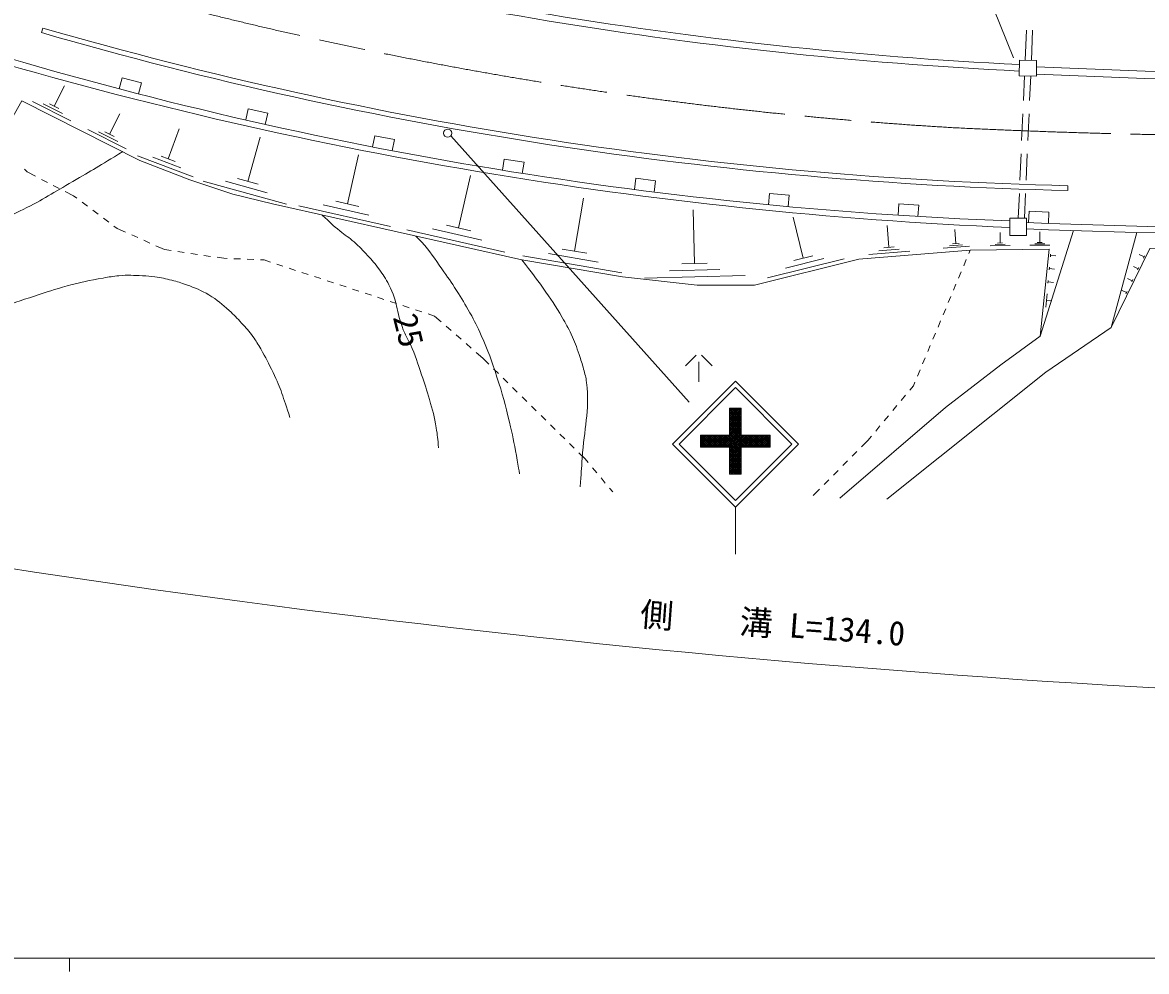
# Model space of a CAD drawing. Units: millimetres, scale not verified. Extents: x 40000 to 680000, y 20000 to 380000.
# Drawn here: x 164470 to 249060, y 204000 to 275396 of the extents above; entities that cross this region are included whole.
import ezdxf
from ezdxf.enums import TextEntityAlignment as Align

# ---------------------------------------------------------------- set-up
doc = ezdxf.new("R2010")
doc.units = ezdxf.units.MM
doc.header["$LTSCALE"] = 1000
doc.linetypes.add('CHAIN', pattern=[18.5, 12, -1.5, 3.5, -1.5])
for name, color, linetype, lineweight in [('M-BGD', 7, 'Continuous', 13), ('M-BMK', 2, 'CHAIN', 13), ('M-STR-HTXT', 7, 'Continuous', 13), ('M-STR-STRC', 7, 'Continuous', 13), ('M-STR-STRD', 7, 'Continuous', 13), ('M-TTL-BAND', 7, 'Continuous', 13)]:
    doc.layers.add(name, color=color, linetype=linetype, lineweight=lineweight)
doc.styles.add('ＭＳ ゴシック', font='')
doc.styles.get('ＭＳ ゴシック').set_extended_font_data('MS Gothic')

msp = doc.modelspace()

# ---------------------------------------------------------------- linework, layer by layer
at = {"layer": 'M-BGD'}
for p, q in [((240020, 274827), (239921, 272549)), ((240491, 274813), (240392, 272540)), ((239871, 271380), (239791, 269523)), ((240342, 271371), (240262, 269518)), ((166854, 269098), (167629, 270633)), ((168099, 267988), (165222, 269441)), ((167477, 268543), (166038, 269269)), ((167214, 268917), (166494, 269280)), ((171015, 266998), (171790, 268533)), ((239747, 268524), (239661, 266525)), ((240219, 268519), (240133, 266521)), ((172261, 265888), (169383, 267341)), ((175430, 265145), (176273, 267386)), ((171638, 266443), (170199, 267169)), ((171375, 266817), (170656, 267180)), ((181428, 263438), (182348, 266780)), ((177321, 263793), (173117, 265375)), ((176375, 264469), (174273, 265260)), ((175955, 264947), (174904, 265342)), ((188923, 261757), (189753, 265440)), ((239618, 265526), (239532, 263528)), ((240090, 265522), (240003, 263524)), ((164610, 264365), (164817, 264152)), ((164817, 264152), (165457, 263822)), ((165902, 263593), (166346, 263365)), ((166791, 263136), (167235, 262907)), ((184331, 261740), (178065, 263466)), ((182879, 262589), (179747, 263452)), ((182211, 263223), (180645, 263654)), ((197295, 259938), (198181, 263875)), ((167680, 262678), (168320, 262348)), ((168320, 262348), (168553, 262174)), ((239489, 262529), (239409, 260672)), ((239960, 262525), (239880, 260672)), ((168953, 261875), (169354, 261576)), ((192169, 260058), (185262, 261613)), ((190546, 260907), (187093, 261685)), ((189787, 261562), (188060, 261951)), ((206014, 258192), (206700, 262169)), ((169754, 261277), (170155, 260977)), ((170556, 260678), (170956, 260379)), ((215044, 257258), (214937, 261292)), ((223228, 257666), (222463, 260739)), ((171357, 260080), (171589, 259906)), ((171589, 259906), (172231, 259620)), ((200764, 258123), (193382, 259785)), ((199029, 259031), (195338, 259862)), ((198217, 259731), (196372, 260146)), ((229673, 258483), (229538, 260120)), ((234715, 258755), (234627, 259814)), ((172688, 259416), (173144, 259212)), ((173601, 259008), (174058, 258804)), ((238045, 258806), (238035, 259607)), ((241216, 258845), (240841, 258840)), ((241029, 258843), (241019, 259644)), ((174514, 258601), (175156, 258314)), ((175156, 258314), (175654, 258241)), ((176149, 258168), (176643, 258095)), ((177138, 258022), (177632, 257949)), ((207793, 257373), (204065, 258017)), ((206946, 258031), (205082, 258353)), ((231241, 258201), (228173, 257947)), ((230457, 258342), (228923, 258215)), ((230057, 258515), (229290, 258451)), ((235729, 258573), (233744, 258408)), ((235222, 258664), (234229, 258582)), ((234963, 258776), (234467, 258735)), ((235687, 258016), (235797, 258277)), ((238798, 258615), (237296, 258596)), ((238421, 258710), (237670, 258701)), ((238232, 258808), (237857, 258803)), ((241782, 258652), (240280, 258633)), ((241405, 258747), (240654, 258738)), ((178127, 257876), (178622, 257802)), ((179116, 257729), (179614, 257656)), ((179614, 257656), (179883, 257645)), ((180383, 257624), (180882, 257603)), ((181382, 257582), (181882, 257561)), ((182381, 257540), (182650, 257529)), ((182650, 257529), (183124, 257373)), ((183599, 257217), (184074, 257061)), ((209571, 256555), (202115, 257841)), ((215989, 257283), (214098, 257233)), ((226300, 257614), (220538, 256181)), ((224764, 257640), (221883, 256923)), ((223948, 257845), (222508, 257487)), ((235301, 257094), (235494, 257555)), ((241824, 257775), (241842, 257974)), ((241833, 257875), (242232, 257839)), ((248873, 257763), (248515, 257940)), ((248918, 257853), (248829, 257673)), ((184549, 256905), (185024, 256748)), ((185499, 256592), (185974, 256436)), ((218852, 256349), (211288, 256149)), ((216948, 256803), (213166, 256704)), ((234915, 256171), (235108, 256633)), ((241734, 256779), (241752, 256978)), ((241743, 256879), (242142, 256843)), ((248431, 256866), (248073, 257043)), ((248476, 256956), (248387, 256776)), ((186449, 256280), (186924, 256124)), ((187399, 255968), (187874, 255812)), ((188349, 255656), (188824, 255500)), ((234528, 255249), (234721, 255710)), ((241644, 255783), (241662, 255982)), ((241653, 255883), (242051, 255847)), ((247989, 255969), (247630, 256146)), ((248033, 256059), (247945, 255879)), ((189299, 255343), (189774, 255187)), ((190249, 255031), (190724, 254875)), ((191199, 254719), (191674, 254563)), ((234142, 254327), (234335, 254788)), ((241482, 253991), (241572, 254987)), ((247547, 255072), (247188, 255249)), ((247591, 255162), (247503, 254982)), ((192149, 254407), (192624, 254251)), ((193099, 254095), (193574, 253939)), ((194049, 253782), (194524, 253626)), ((233756, 253404), (233949, 253866)), ((241527, 254489), (241925, 254452)), ((194999, 253470), (195473, 253314)), ((195473, 253314), (195971, 252879)), ((233369, 252482), (233562, 252943)), ((196347, 252550), (196723, 252221)), ((197100, 251892), (197476, 251563)), ((197853, 251234), (198229, 250905)), ((232983, 251560), (233176, 252021)), ((198606, 250576), (199103, 250141)), ((232596, 250637), (232790, 251099)), ((199103, 250141), (199567, 249685)), ((215168, 250364), (214368, 249564)), ((215368, 249864), (215368, 248364)), ((215568, 250364), (216368, 249564)), ((232210, 249715), (232403, 250176)), ((199924, 249334), (200281, 248984)), ((231824, 248793), (232017, 249254)), ((200638, 248634), (200994, 248283)), ((201351, 247933), (201708, 247583)), ((231241, 247735), (231521, 248070)), ((231521, 248070), (231630, 248332)), ((202065, 247232), (202421, 246882)), ((230601, 246966), (230921, 247350)), ((202778, 246532), (203135, 246181)), ((229961, 246198), (230281, 246582)), ((203492, 245831), (203848, 245481)), ((229321, 245430), (229641, 245814)), ((204205, 245130), (204562, 244780)), ((228681, 244662), (229001, 245046)), ((204918, 244430), (205275, 244079)), ((205632, 243729), (205989, 243378)), ((227615, 243473), (228081, 243942)), ((228081, 243942), (228360, 244278)), ((206345, 243028), (206810, 242572)), ((226910, 242764), (227263, 243119)), ((206810, 242572), (207049, 242285)), ((226205, 242055), (226558, 242410)), ((207369, 241901), (207690, 241517)), ((208010, 241133), (208330, 240749)), ((225500, 241346), (225853, 241700)), ((208651, 240365), (208890, 240078)), ((223977, 239814), (224443, 240282)), ((224795, 240637), (225148, 240991))]:
    msp.add_line(p, q, dxfattribs=at)
for points in [[(240782, 272069), (248956, 271740), (254656, 271680), (254685, 273717), (268940, 273697)], [(240772, 271519), (248942, 271190), (255198, 271124), (255227, 273167), (268940, 273147)], [(173203, 270023), (173418, 270850), (171966, 271227), (171751, 270400)], [(155593, 253870), (164432, 269503), (173306, 265024), (177066, 263555), (180310, 262486), (183296, 261748), (202041, 257528), (209614, 256256), (215253, 255630), (219566, 255630), (227417, 257583), (235797, 258277), (241744, 258351), (241056, 251790), (243561, 259739)], [(182741, 267729), (182929, 268562), (181466, 268894), (181278, 268061)], [(192293, 265749), (192455, 266587), (190982, 266873), (190820, 266034)], [(202076, 264043), (202212, 264886), (200730, 265124), (200595, 264280)], [(212004, 262639), (212112, 263486), (210624, 263676), (210516, 262828)], [(222099, 261545), (222179, 262396), (220685, 262537), (220605, 261686)], [(231862, 260805), (231915, 261657), (230418, 261751), (230364, 260898)], [(241684, 260282), (241718, 261135), (240219, 261196), (240185, 260342)], [(246396, 252453), (249312, 258383), (271388, 259067), (279338, 259896)], [(229506, 239543), (241482, 249078), (246396, 252453), (248329, 259599)], [(241056, 251790), (238107, 249643), (233929, 246424), (225992, 239617)]]:
    msp.add_lwpolyline(points, dxfattribs=at)
for points in [[(239500, 272557), (240791, 272532), (240769, 271363), (239477, 271388)], [(238774, 260672), (240038, 260672), (240038, 259374), (238774, 259374)]]:
    msp.add_lwpolyline(points, close=True, dxfattribs=at)
for centre, radius, start, end in [((254677, 582810), 310950, 253.68351, 267.20117), ((254677, 582810), 311440, 253.68351, 267.20384), ((252531, 583157), 323478, 253.28091, 267.56245), ((250411, 570078), 309829, 252.96807, 267.84749), ((259442, 717382), 457446, 267.56885, 274.2222), ((259442, 717382), 457918, 267.57136, 274.17463)]:
    msp.add_arc(centre, radius, start, end, dxfattribs=at)
for points, knots in [([(158353, 258544), (159778, 259214), (160145, 259386), (161300, 259909), (162558, 260479), (163298, 260723), (164534, 261338), (166025, 262080), (166811, 262590), (168252, 263425), (169733, 264284), (170205, 264573), (172010, 265678)], [0, 0, 0, 0, 1, 1, 1, 2, 2, 2, 3, 3, 3, 4, 4, 4, 4]), ([(187026, 260909), (187644, 260326), (187813, 260158), (188351, 259716), (188761, 259378), (189025, 259231), (189426, 258883), (189849, 258515), (190062, 258280), (190442, 257867), (190791, 257486), (190988, 257271), (191288, 256851), (191609, 256403), (191799, 256155), (192050, 255665), (192733, 254335), (192624, 253389), (193236, 252025), (193387, 251687), (193506, 251514), (193659, 251178), (194054, 250311), (194191, 249791), (194506, 248892), (194758, 248171), (194889, 247764), (195098, 247029), (195332, 246212), (195474, 245753), (195606, 244913), (195700, 244321), (195725, 244106), (195776, 243389)], [0, 0, 0, 0, 1, 1, 1, 2, 2, 2, 3, 3, 3, 4, 4, 4, 5, 5, 5, 6, 6, 6, 7, 7, 7, 8, 8, 8, 9, 9, 9, 10, 10, 10, 11, 11, 11, 11]), ([(194072, 259322), (194283, 259126), (194340, 259058), (194506, 258883), (195187, 258162), (195447, 257654), (196030, 256851), (196477, 256234), (196718, 255882), (197130, 255242), (197549, 254594), (197771, 254223), (198146, 253549), (198506, 252903), (198696, 252533), (198993, 251855), (199518, 250657), (199776, 249968), (200178, 248723), (200600, 247417), (200791, 246670), (201110, 245336), (201343, 244359), (201465, 243809), (201643, 242820), (201739, 242283), (201771, 242106), (201872, 241441)], [0, 0, 0, 0, 1, 1, 1, 2, 2, 2, 3, 3, 3, 4, 4, 4, 5, 5, 5, 6, 6, 6, 7, 7, 7, 8, 8, 8, 9, 9, 9, 9]), ([(202041, 257528), (202831, 256536), (203051, 256260), (203650, 255411), (204242, 254572), (204564, 254093), (205089, 253210), (205376, 252727), (205524, 252447), (205766, 251940), (206042, 251364), (206149, 251019), (206359, 250416), (206507, 249991), (206580, 249749), (206698, 249315), (206802, 248929), (206872, 248712), (206917, 248315), (207170, 246105), (206729, 244849), (206587, 242629), (206532, 241780), (206516, 241513), (206443, 240456)], [0, 0, 0, 0, 1, 1, 1, 2, 2, 2, 3, 3, 3, 4, 4, 4, 5, 5, 5, 6, 6, 6, 7, 7, 7, 8, 8, 8, 8]), ([(159877, 252787), (162499, 253805), (163201, 254111), (165380, 254819), (166335, 255129), (166869, 255308), (167836, 255581), (168878, 255875), (169480, 255975), (170545, 256173), (171005, 256259), (171265, 256297), (171730, 256343), (172422, 256410), (172814, 256367), (173508, 256343), (173873, 256330), (174078, 256306), (174440, 256258), (174941, 256191), (175218, 256122), (175710, 256004), (176147, 255899), (176389, 255823), (176810, 255665), (177489, 255410), (177883, 255279), (178504, 254903), (179149, 254513), (179462, 254217), (180028, 253718), (180414, 253378), (180609, 253164), (180959, 252787), (181310, 252408), (181497, 252185), (181806, 251771), (182063, 251425), (182184, 251213), (182398, 250839), (182788, 250159), (182992, 249769), (183330, 249061), (183938, 247786), (184067, 247286), (184600, 245675)], [0, 0, 0, 0, 1, 1, 1, 2, 2, 2, 3, 3, 3, 4, 4, 4, 5, 5, 5, 6, 6, 6, 7, 7, 7, 8, 8, 8, 9, 9, 9, 10, 10, 10, 11, 11, 11, 12, 12, 12, 13, 13, 13, 14, 14, 14, 15, 15, 15, 15])]:
    msp.add_open_spline(points, degree=3, knots=knots, dxfattribs=at)
at = {"layer": 'M-BMK'}
for centre, radius, start, end in [((252672, 574229), 307285, 255.10723, 266.5863), ((260023, 787258), 520402, 267.17505, 271.26337)]:
    msp.add_arc(centre, radius, start, end, dxfattribs=at)
at = {"layer": 'M-STR-HTXT'}
msp.add_lwpolyline([(239040, 272745), (228635, 298526), (197185, 298526)], dxfattribs=at)
msp.add_arc((300705, 1131197), 907296, 260.42506, 269.54011, dxfattribs=at)
at = {"layer": 'M-STR-STRC'}
for p, q in [((214644, 246822), (196695, 266863)), ((213386, 243680), (218124, 248418)), ((213881, 243680), (218124, 247923)), ((218124, 248418), (222862, 243680)), ((218124, 247923), (222367, 243680)), ((217665, 246384), (218565, 246384)), ((217665, 246384), (217665, 244351)), ((217665, 246317), (217732, 246384)), ((217665, 246175), (217873, 246384)), ((217665, 246034), (218015, 246384)), ((217665, 245892), (218156, 246384)), ((217665, 245751), (218298, 246384)), ((217665, 245610), (218439, 246384)), ((217665, 245468), (218565, 246368)), ((218565, 245378), (217665, 246278)), ((217665, 245327), (218565, 246227)), ((218565, 245520), (217701, 246384)), ((218565, 245661), (217843, 246384)), ((218565, 245802), (217984, 246384)), ((218565, 245944), (218125, 246384)), ((218565, 246085), (218267, 246384)), ((218565, 246227), (218408, 246384)), ((218565, 246368), (218550, 246384)), ((218565, 246384), (218565, 244351)), ((218565, 245237), (217665, 246137)), ((217665, 245185), (218565, 246085)), ((218565, 245095), (217665, 245995)), ((217665, 245044), (218565, 245944)), ((218565, 244954), (217665, 245854)), ((217665, 244902), (218565, 245802)), ((218565, 244813), (217665, 245713)), ((217665, 244761), (218565, 245661)), ((218565, 244671), (217665, 245571)), ((217665, 244620), (218565, 245520)), ((218565, 244530), (217665, 245430)), ((217665, 244478), (218565, 245378)), ((216779, 243451), (218565, 245237)), ((216921, 243451), (218565, 245095)), ((217062, 243451), (218565, 244954)), ((217203, 243451), (218565, 244813)), ((217345, 243451), (218565, 244671)), ((217486, 243451), (218565, 244530)), ((218565, 244388), (217665, 245288)), ((219361, 243451), (217665, 245147)), ((219219, 243451), (217665, 245005)), ((219078, 243451), (217665, 244864)), ((218937, 243451), (217665, 244723)), ((218795, 243451), (217665, 244581)), ((213386, 243680), (218124, 238943)), ((213881, 243680), (218124, 239438)), ((217665, 244351), (215503, 244351)), ((215503, 244351), (215503, 243451)), ((215503, 244296), (215558, 244351)), ((215503, 244155), (215699, 244351)), ((215503, 244014), (215841, 244351)), ((215503, 243872), (215982, 244351)), ((215503, 243731), (216124, 244351)), ((215503, 243589), (216265, 244351)), ((216391, 243451), (215503, 244339)), ((216250, 243451), (215503, 244197)), ((216108, 243451), (215503, 244056)), ((215967, 243451), (215503, 243914)), ((215825, 243451), (215503, 243773)), ((215684, 243451), (215503, 243632)), ((215506, 243451), (216406, 244351)), ((216532, 243451), (215632, 244351)), ((215648, 243451), (216548, 244351)), ((216674, 243451), (215774, 244351)), ((215789, 243451), (216689, 244351)), ((216815, 243451), (215915, 244351)), ((215931, 243451), (216831, 244351)), ((216957, 243451), (216057, 244351)), ((216072, 243451), (216972, 244351)), ((217098, 243451), (216198, 244351)), ((216213, 243451), (217113, 244351)), ((217240, 243451), (216340, 244351)), ((216355, 243451), (217255, 244351)), ((217381, 243451), (216481, 244351)), ((216496, 243451), (217396, 244351)), ((217522, 243451), (216622, 244351)), ((216638, 243451), (217538, 244351)), ((217664, 243451), (216764, 244351)), ((218565, 242691), (216905, 244351)), ((218565, 242833), (217047, 244351)), ((218565, 242974), (217188, 244351)), ((218565, 243115), (217329, 244351)), ((218565, 243257), (217471, 244351)), ((218565, 243398), (217612, 244351)), ((217628, 243451), (218565, 244388)), ((218654, 243451), (217665, 244440)), ((217665, 243347), (218669, 244351)), ((217665, 243205), (218811, 244351)), ((217665, 243064), (218952, 244351)), ((217665, 242923), (219093, 244351)), ((217665, 242781), (219235, 244351)), ((217665, 242640), (219376, 244351)), ((218124, 239438), (222367, 243680)), ((218124, 238943), (222862, 243680)), ((219502, 243451), (218602, 244351)), ((218618, 243451), (219518, 244351)), ((219644, 243451), (218744, 244351)), ((218759, 243451), (219659, 244351)), ((219785, 243451), (218885, 244351)), ((218900, 243451), (219800, 244351)), ((219927, 243451), (219027, 244351)), ((219042, 243451), (219942, 244351)), ((220068, 243451), (219168, 244351)), ((219183, 243451), (220083, 244351)), ((220209, 243451), (219309, 244351)), ((219325, 243451), (220225, 244351)), ((220351, 243451), (219451, 244351)), ((219466, 243451), (220366, 244351)), ((220492, 243451), (219592, 244351)), ((219608, 243451), (220508, 244351)), ((220634, 243451), (219734, 244351)), ((219749, 243451), (220649, 244351)), ((220727, 243499), (219875, 244351)), ((219890, 243451), (220727, 244287)), ((220727, 243641), (220016, 244351)), ((220032, 243451), (220727, 244146)), ((220727, 243782), (220158, 244351)), ((220173, 243451), (220727, 244004)), ((220727, 243924), (220299, 244351)), ((220315, 243451), (220727, 243863)), ((220727, 244065), (220441, 244351)), ((220456, 243451), (220727, 243721)), ((220727, 244207), (220582, 244351)), ((220727, 244348), (220724, 244351)), ((215542, 243451), (215503, 243490)), ((215503, 243451), (217665, 243451)), ((217665, 243451), (217665, 241418)), ((218565, 242550), (217665, 243450)), ((217665, 242498), (218565, 243398)), ((218565, 242408), (217665, 243308)), ((217665, 242357), (218565, 243257)), ((218565, 242267), (217665, 243167)), ((217665, 242215), (218565, 243115)), ((218565, 242126), (217665, 243026)), ((217665, 242074), (218565, 242974)), ((218565, 241984), (217665, 242884)), ((217665, 241933), (218565, 242833)), ((218565, 243451), (218565, 241418)), ((220598, 243451), (220727, 243580)), ((218565, 241843), (217665, 242743)), ((217665, 241791), (218565, 242691)), ((218565, 241701), (217665, 242601)), ((217665, 241650), (218565, 242550)), ((218565, 241560), (217665, 242460)), ((217665, 241508), (218565, 242408)), ((218565, 241418), (217665, 242318)), ((218424, 241418), (217665, 242177)), ((218282, 241418), (217665, 242036)), ((217716, 241418), (218565, 242267)), ((217858, 241418), (218565, 242126)), ((217999, 241418), (218565, 241984)), ((218141, 241418), (217665, 241894)), ((217999, 241418), (217665, 241753)), ((217858, 241418), (217665, 241611)), ((217716, 241418), (217665, 241470)), ((217665, 241418), (218565, 241418)), ((218141, 241418), (218565, 241843)), ((218282, 241418), (218565, 241701)), ((218424, 241418), (218565, 241560)), ((218124, 238943), (218124, 235387))]:
    msp.add_line(p, q, dxfattribs=at)
msp.add_lwpolyline([(218565, 244351), (220727, 244351), (220727, 243451), (218565, 243451)], dxfattribs=at)
msp.add_circle((196471, 267070), 305, dxfattribs=at)
at = {"layer": 'M-STR-STRD'}
for p, q in [((165991, 274979), (165889, 274630)), ((243147, 263114), (243140, 262752))]:
    msp.add_line(p, q, dxfattribs=at)
for radius, start, end in [(304087, 253.88352, 268.63273), (304450, 253.8834, 268.6331)]:
    msp.add_arc((250402, 567115), radius, start, end, dxfattribs=at)
at = {"layer": 'M-TTL-BAND'}
for p, q in [((40000, 205000), (579000, 205000)), ((168000, 205000), (168000, 204000))]:
    msp.add_line(p, q, dxfattribs=at)

# ---------------------------------------------------------------- texts
at = {"layer": 'M-BGD', "style": 'ＭＳ ゴシック'}
msp.add_text('25', height=1833, rotation=283.891, dxfattribs=at).set_placement((191803, 253100), align=Align.BOTTOM_LEFT)
at = {"layer": 'M-STR-HTXT', "style": 'ＭＳ ゴシック'}
msp.add_text('側\u3000\u3000溝 L=134.0', height=1833, rotation=355.694, dxfattribs=at).set_placement((220817, 228694), align=Align.BOTTOM_CENTER)

doc.saveas('drawing.dxf')
